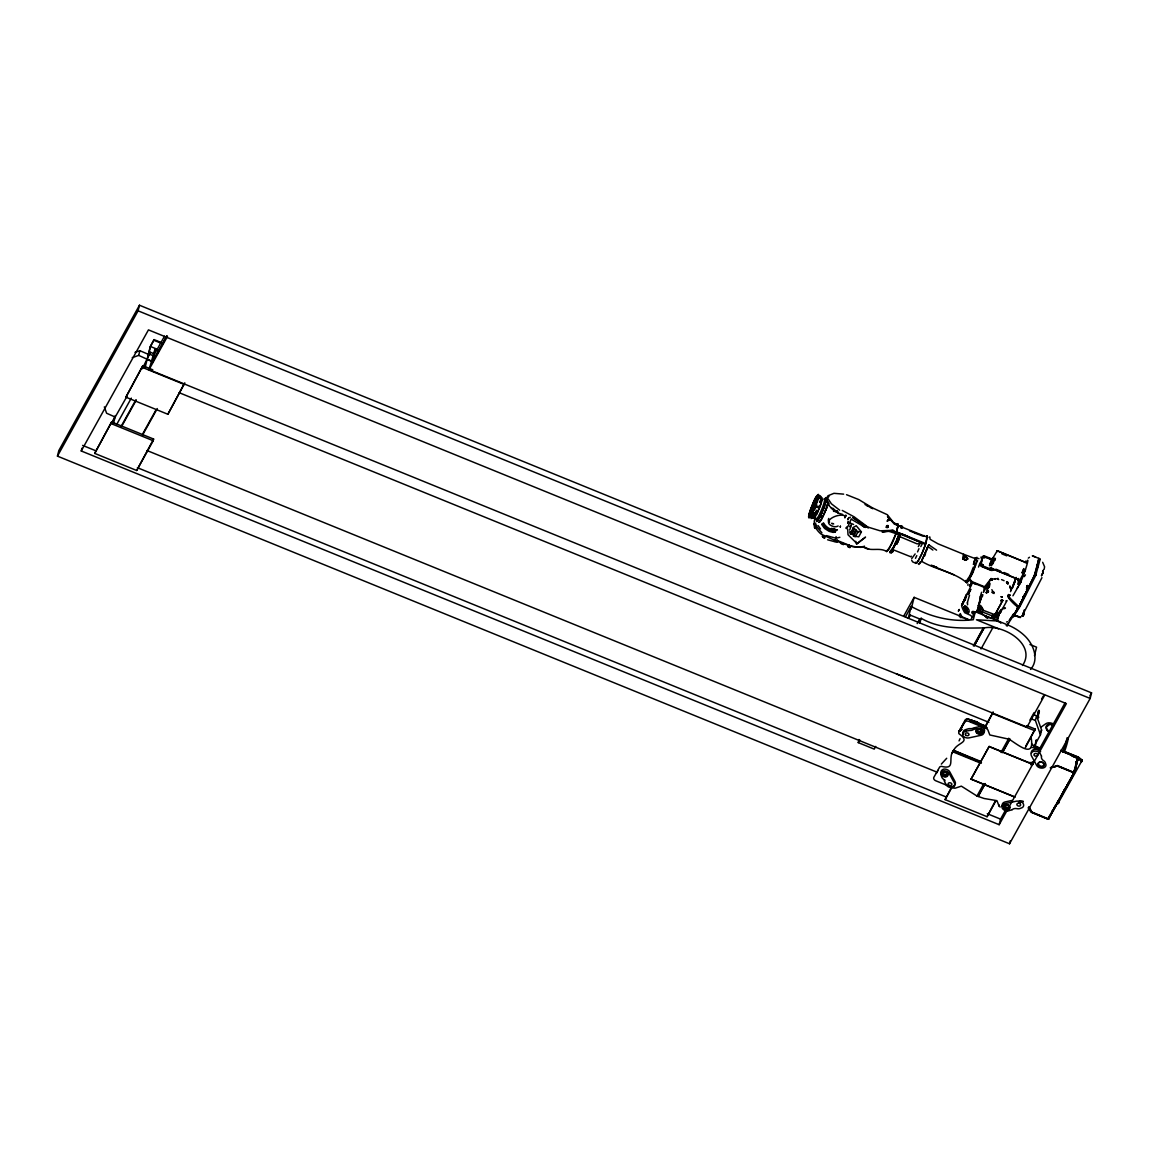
<?xml version="1.0" encoding="UTF-8"?>
<svg xmlns="http://www.w3.org/2000/svg" width="1149" height="1149" viewBox="0 0 1149 1149"><rect width="100%" height="100%" fill="white"/><g stroke="black" fill="none" stroke-linecap="round" stroke-linejoin="round"><path stroke-width="1.5" d="M812.214 512.325C812.659 513.862 810.591 513.172 811.697 508.806C819.151 489.101 815.876 508.619 810.749 512.109C809.758 519.032 807.718 512.54 811.984 512.009M809.557 515.729L809.887 515.011M810.763 511.822L810.031 513.775M967.946 585.416L967.961 583.965M991.242 565.825L993.253 563.154M994.747 615.16C992.161 617.386 994.33 614.385 993.77 616.281M965.864 610.047C965.634 609.573 967.544 609.128 966.754 609.889M1024.046 597.566C1024.764 597.265 1022.725 596.317 1022.969 597.265M1024.994 595.613L1024.649 596.36L1024.046 595.268M846.282 528.511L846.727 527.046L846.21 527.779M1072.836 774.627L1073.985 770.404M992.291 579.915C989.461 579.355 993.928 579.886 990.395 580.374M813.233 513.646C814.023 513.948 813.061 513.546 813.751 514.45M816.551 520.914L816.953 519.865M816.953 519.937L816.594 520.856M819.855 516.806L819.266 517.955L820.156 516.361M820.903 514.608L819.697 517.064M820.989 519.693L821.19 519.592A12.955 1.709 -67.8 0 1 818.749 522.35M821.075 519.549L821.621 518.759A12.955 1.709 -67.8 0 0 826.476 507.887L828.084 502.214M822.081 512.181L821.664 513.143L822.066 512.109M823.129 509.811L822.785 510.472L823.201 509.409M825.542 510.443L825.14 511.406M826.605 507.714L826.289 508.547M991.17 563.742C997.102 549.61 985.612 572.748 992.276 560.813M990.668 568.023L1018.574 579.34L1017.741 580.547L1018.488 578.478M1019.436 580.891L1025.483 569.732M1023.242 613.264L1023.716 612.589L1022.179 616.309L1023.587 612.474M1024.836 562.163L997.188 550.845L993.368 557.251M1024.721 562.234L1025.612 561.129L1025.411 562.263L997.691 550.845M1056.836 802.864L1058.918 802.648M1076.225 761.658L1076.283 762.534M1024.319 595.771L1035.22 573.854L1024.391 595.67M992.779 559.85C994.1 552.612 985.971 574.342 992.449 560.367M1016.822 607.893L1018.373 608.281L1029.705 585.114M991.156 568.051L991.802 568.956L992.492 568.353M1022.222 616.295L1023.687 612.92L1022.553 615.203M988.729 586.679L989.203 587.383L988.987 585.846M1009.784 587.929L1009.813 586.004M1068.34 737.945L1068.34 738.132A25.278 3.49 -68.1 0 1 1064.477 751.762L1064.304 752.207M846.54 494.702L858.734 499.556L872.364 507.829L887.358 514.723L894.209 523.398L897.929 525.481L897.125 529.603L896.177 532.289L892.759 530.996L882.087 531.958L893.032 530.321L896.177 532.289M1008.046 582.83L1007.113 582.342L1008.075 582.457M979.077 604.633L979.264 607.39A1.652 1.106 29 0 0 980.14 608.597L983.242 610.507M992.434 592.252C994.129 593.774 991.903 589.983 993.957 593.545M898.259 540.777L899.164 538.666L897.599 537.833L896.809 539.973L898.259 540.777L899.164 538.666M981.016 556.992L981.074 558.055M812.774 512.77L812.372 513.847L813.521 515.025C817.628 510.573 808.58 514.379 811.309 517.294M986.833 591.778C988.14 593.114 987.077 589.897 988.628 591.204M1002.488 601.157C1000.434 598.227 1004.341 601.932 1000.894 600.381C1002.1 602.722 1002.704 599.232 1002.445 600.798M989.39 586.679C991.501 576.367 985.425 594.076 988.815 586.909M115.144 417.03L106.598 413.238L104.344 406.861M820.429 497.416L820.688 499.111C821.923 494.544 817.011 495.664 820.803 498.609M810.174 515.872L810.576 514.508L810.203 515.887M967.487 602.722L967.587 604.776M1010.072 586.335L1010.129 587.254M993.052 558.242L992.248 561.186M1043.134 572.934L1043.191 570.378L1042.631 573.868M984.119 587.57L987.623 585.186L984.305 587.455L972.657 582.5L961.684 605.078L962.417 604.331M812.889 513.775C815.273 511.535 814.296 516.619 812.846 517.61M964.743 557.222L964.901 557.926L965.016 555.958L967.803 558.902L966.237 559.994L963.092 559.304L963.623 554.278L938.001 543.807L930.101 539.298L929.785 536.899L929.11 537.301M908.557 618.191L910.267 615.103L919.746 618.981L919.918 623.088L921.11 618.263C940.155 629.408 962.201 628.086 983.4 627.928L974.496 645.637M1054.409 807.905L1054.38 807.173M963.092 559.304L963.623 554.278L975.429 558.673L976.952 557.308C976.104 566.256 972.341 575.706 966.668 582.715L966.252 581.265L969.914 575.764L973.39 567.06M994.876 615.289L992.492 615.074L991.975 616.079L992.363 615.304M888.579 519.851L888.708 518.716L889.958 520.411L888.579 519.851L887.287 521.172L888.708 518.716L887.287 521.172M1061.173 750.139L1078.38 757.062L1082.114 760.336L1057.913 803.654L1058.674 802.921M1009.942 598.686L1008.951 596.647M849.642 530.106L851.323 525.61M826.662 497.847L824.379 507.025M987.221 589.351L989.461 582.486L987.221 589.236M1031.127 737.658C1034.847 758.613 1019.608 745.988 1009.727 739.583L1008.75 738.405L1000.966 752.437M818.619 497.072L820.63 497.732L818.663 496.655M984.104 725.45L970.575 721.27C971.451 718.915 968.995 722.778 973.045 721.945L974.998 721.644L984.837 725.78M1013.504 616.64L1019.307 607.606A23.54 3.117 -67.8 0 0 1021.202 604.072L1035.651 575.635L1039.802 560.554A6.348 0.833 -67.8 0 0 1039.615 558.945M979.81 606.816L978.402 605.408L981.835 596.546A1.896 1.264 29 0 0 980.154 597.236L981.591 592.252M1006.84 582.098L1007.587 583.333M1009.239 596.202C1006.854 594.607 1010.287 595.455 1008.994 594.809M819.237 497.201L819.941 497.488L818.749 498.221M810.189 512.296C808.781 514.867 811.926 509.538 810.26 512.411M816.594 518.386L816.494 521.229A12.955 1.709 -67.8 0 0 824.58 506.494M1038.897 558.586L1034.028 576.741M1064.419 789.751L1065.08 788.315M820.544 497.847L820.084 496.928M970.575 721.27L970.776 719.963L977.713 722.908L971.997 721.687M826.447 535.606L835.854 538.206L836.099 536.597M993.641 592.223L993.311 591.634M898.274 525.337L896.364 532.49L925.519 544.396L927.43 537.186L898.058 525.61M1038.222 714.017L1038.667 711.317L1038.107 713.4M983.903 783.561L976.98 796.027L961.34 786.146L955.293 788.142A3.174 2.327 13.9 0 1 953.167 787.855L935.832 780.803A3.476 2.542 13.9 0 1 933.893 777.241L939.667 767.044A3.174 2.327 13.9 0 1 941.462 766.34C956.499 770.247 947.264 757.794 953.555 750.354L981.461 762.462M990.539 580.188L991.013 579.283L995.364 578.751M1065.611 788.171L1065.281 789.004M1081.985 760.983L1082.071 759.862M813.966 513.373C816.135 515.7 810.146 514.637 813.363 512.899L814.124 513.072L813.205 514.12L813.722 513.603M1024.29 595.8L1024.491 594.665M1035.709 575.405L1036.369 574.471M962.761 604.144L964.456 599.333A6.75 1.422 -72 0 1 965.821 595.713L966.438 594.478M999.759 612.23L997.705 616.927A1.652 1.106 29 0 1 996.456 617.257L994.517 616.151M815.603 499.011L813.837 503.018L815.589 498.767L814.885 500.188L816.379 498.02L817.901 498.81C815.991 494.242 817.93 499.039 814.296 502.185M1035.12 746.864L1034.789 745.514M814.124 513.072L814.555 514.436L812.702 514.623L812.673 513.201L814.54 513.502L813.65 514.881L812.573 513.546L814.153 513.244L814.038 514.623L812.515 513.804L814.339 513.459L813.794 514.738L812.702 513.287L814.512 513.215M1009.684 595.8L1009.856 595.11L1009.023 596.202M820.688 499.111L820.889 498.063M1000.219 807A3.174 2.327 13.9 0 1 998.941 805.866L999.127 804.903M992.377 560.827L993.397 557.48M814.038 508.605L814.167 507.815L813.679 509.294L814.598 506.393L813.018 510.544M822.023 518.027L821.607 518.917M823.244 515.628L822.828 516.605M824.408 513.129L824.005 514.106M992.88 558.945C994.445 552.209 985.339 574.241 991.889 562.033M1037.346 565.782L1037.03 566.601L1038.753 558.658M1056.908 802.519L1057.023 803.481L1057.597 802.634M1076.053 762.448L1076.168 761.572M977.469 560.841L976.621 561.401M1038.911 710.326L1038.021 716.215M890.848 550.314L889.929 552.181L891.538 552.755L891.71 551.937M817.485 499.183L817.255 499.772M821.995 499.944C820.242 500.849 822.512 500.461 820.874 503.765A10.729 3.39 -63.8 0 1 819.524 507.284M992.377 579.843C991.3 579.268 991.458 579.197 992.104 580.245M1065.338 788.315L1064.261 790.598M1060.814 750.843L1077.863 757.751L1074.258 772.789L1078.179 758.024L1074.473 772.932L1048.549 818.907L1074.258 772.789L1077.547 757.952L1060.656 750.57M816.393 498.594C818.088 496.354 814.512 501.194 816.192 498.939M1036.183 740.057L1035.723 742.11L1036.312 740.243M845.678 516.246C838.899 511.851 819.309 522.005 833.643 526.615A7.784 5.199 29 0 0 838.152 525.969M976.98 796.027L984.133 798.498L996.973 800.666L998.941 805.866M962.661 603.096L961.584 605.537A29.558 19.734 29 0 0 964.7 612.676L970.69 615.39A25.163 16.804 29 0 0 972.585 617.43M1039.084 712.007L1039.4 710.987M989.519 583.836L987.393 589.006M992.449 591.965C995.034 592.467 990.883 590.73 992.492 592.87M983.285 610.421L981.217 606.385L978.991 604.905L981.749 596.604M997.763 579.182L998.696 579.57M1002.029 597.265L1001.095 596.891L1002.172 596.848M1002.503 600.108L1001.871 600.712L1001.799 599.821L1002.833 600.496L1001.641 599.577L1001.698 600.496M838.267 512.942L834.203 510.659L828.587 505.244L829.047 503.334L826.907 502.443L827.381 500.978M814.325 507.47L816.508 501.467L812.961 510.515M1039.242 711.906L1038.107 715.884M1034.574 745.385L1040.448 734.8L1041.597 730.089L1036.556 715.755L1033.698 714.606M1050.89 767.446L1057.324 766.053L1074.315 773.033L1077.906 757.909L1077.216 758.8M57.45 456.139L58.829 450.552L139.474 305.232L1091.55 692.861L1090.171 698.448L1009.526 843.768L57.45 456.139L138.081 310.819L139.474 305.232M81.249 450.983L148.451 329.878L1066.373 703.605L999.17 824.695L81.249 450.983L81.938 448.196M94.706 453.395L111.64 421.956L153.607 439.047L153.205 440.728L136.688 470.487L94.706 453.395L111.64 421.956M113.392 423.909L115.044 417.188M184.802 382.832L167.883 414.272L125.902 397.181L142.835 365.741L152.803 369.806M132.236 357.655L138.699 355.371L139.862 350.675L148.336 354.337M125.902 397.181L142.835 365.741M142.275 368.772L150.433 352.269L153.751 353.619M145.076 367.723L150.289 346.481L154.095 339.63L160.745 342.33M154.095 339.63L150.49 346.495L147.948 356.736L150.433 352.269M1044.656 695.231L1027.005 727.058L149.054 369.619L154.785 349.899L155.374 348.851L158.706 350.201M155.374 348.851L151.855 363.17L166.763 336.312M136.688 470.487L153.607 439.047M167.883 414.272L183.941 384.398M829.635 522.063L828.86 522.063A6.348 4.653 13.9 0 1 828.774 518.443M845.334 516.519L844.845 517.897L845.635 516.03M848.436 518.486L849.01 517.452M897.383 528.167L898.245 524.691L897.369 524.102M875.725 746.419L874.231 749.119L858.26 742.613L859.021 739.525M915.624 562.22L915.782 563.383L917.922 561.33L922.173 553.042L925.247 545.229L927.2 535.693M1030.581 669.436C1039.486 659.411 1033.497 644.345 1025.037 636.129A36.955 24.675 29 0 0 1007.86 624.984L975.3 611.728L973.318 619.713C951.315 622.399 930.503 616.855 911.2 606.471L908.256 618.334L910.267 615.103M911.214 609.085L914.13 597.336L968.722 619.57M977.067 561.574L977.497 560.712M991.142 563.297L992.722 563.441L991.343 562.766L989.864 564.863M987.408 591.218L988.284 591.175L987.652 590.6M988.183 592.223L986.488 591.333L987.867 590.342M995.781 801.054L987.092 816.709L945.11 799.618L951.616 786.979M992.722 614.801L994.862 615.605L992.492 615.074M997.117 620.733L999.4 611.483M999.903 611.067L998.352 617.329L997.174 617.932L978.417 610.334L977.67 608.769L980.844 596.116A1.896 1.264 29 0 1 982.797 595.814M994.172 614.758C995.881 611.742 1001.784 616.051 1000.707 610.076M978.977 605.049C978.187 608.166 978.575 602.765 981.26 606.6A11.433 7.626 29 0 0 982.381 608.123L983.214 610.291L997.361 615.605A1.652 1.106 29 0 0 998.625 615.275L1000.822 610.09M1008.721 594.694L1009.167 595.455M1010.962 590.198L1010.876 589.207M1018.459 580.446L1018.215 584.338C1019.967 589.035 1032.477 549.495 1026.014 563.082M1018.215 584.338L1019.048 580.963M1014.854 797.119L971.034 779.108L989.16 746.448L1033.008 764.3M984.995 727.748L993.239 711.978L985.411 726.067M970.991 779.266L989.16 746.448M1023.888 614.026C1022.308 616.467 1024.98 614.011 1023.012 613.681M1034.387 575.951L1038.883 560.166A6.334 0.833 -67.8 0 0 1038.682 558.558M1044.139 569.373L1044.585 566.802L1042.674 562.292M987.092 816.709L995.321 800.939M1034.473 655.576L1036.556 647.174L1029.935 644.488M999.17 824.695L1000.549 819.122L1005.72 809.801M1027.005 727.058L1027.378 725.55M1040.448 734.8L1035.393 720.452L1036.556 715.755M1038.437 710.599L1038.797 711.504L1038.739 710.7M1025.238 747.97L1035.206 729.069L1026.962 725.708M1009.526 843.768L1010.215 840.967M1029.016 806.857L1031.788 812.171L1028.987 807.029M1057.324 766.053L1050.315 767.747M1028.111 807.804L1031.342 812.357L1047.773 819.065L1048.965 818.892L1049.813 815.517M1050.488 768.006L1057.252 765.78L1074.301 772.659M1076.469 761.873L1073.741 772.932M1081.597 761.773C1081.712 759.087 1074.933 760.351 1078.179 758.024M965.921 582.328L967.731 581.825L975.63 564.92L973.49 564.317L975.286 558.17L976.478 558.443M1027.508 585.444L1026.545 587.541L1028.585 588.518M999.917 622.241A1.853 1.235 29 0 0 999.472 622.026L998.266 621.623A1.566 1.048 29 0 1 997.375 620.216L997.921 618.449M973.648 614.184L973.189 614.026A1.853 1.235 29 0 1 971.882 612.087A1.853 1.235 29 0 1 973.95 611.627L976.219 612.044L977.196 609.746M1008.032 595.742L1009.756 595.211M886.281 527.262L887.875 525.567L887.272 527.736L886.281 527.262L886.669 525.696L887.875 525.567L888.292 527.319L886.669 525.696M1081.582 761.715L1081.065 760.48M962.862 603.957L963.077 603.139M1008.75 738.405L1008.563 739.109L989.82 734.972L988.025 730.276A3.174 2.327 13.9 0 0 986.833 728.811L968.794 721.385A3.476 2.542 13.9 0 0 964.356 722.348L958.955 732.071A3.174 2.327 13.9 0 0 958.912 733.68C972.04 743.044 956.27 742.082 953.44 751.044M1037.734 567.118L1037.92 566.687M1064.491 790.354L1064.836 789.607M816.566 506.91C818.361 505.89 815.962 508.361 817.413 506.35M992.851 559.276L993.167 558.515M994.646 560.482L995.436 558.558M967.257 603.01L969.512 595.125M1018.904 605.983L1014.208 614.456M1038.265 562.665L1037.518 565.236M1038.696 717.22L1038.323 717.881L1038.394 715.396M810.045 514.436C811.05 512.181 811.51 507.628 810.921 509.941M898.762 534.615L897.814 537L899.538 537.517L900.356 535.693L898.762 534.615L899.911 535.965L899.538 537.517L898.36 536.138L899.911 535.965M1016.147 577.43L1010.56 591.634M821.607 516.72L821.262 517.452M849.973 517.61L850.332 517.136M1013.662 584.913L1014.854 581.767L1012.226 588.317L1015.515 578.967M1025.138 595.857L1025.454 595.225M1035.378 573.653L1035.795 572.188M1073.827 772.013L1073.065 774.44L1073.525 773.851M973.878 567.951L972.313 573.394L966.812 581.839M994.014 614.787L995.005 614.758L1002.675 600.611M973.49 564.317L975.286 557.883M982.093 612.058L979.221 610.248A1.652 1.106 29 0 1 978.345 609.042L978.79 606.442M819.969 502.142L820.271 501.136M997.002 550.931L996.772 551.893L997.49 550.96M962.661 603.843L964.054 600.367M990.065 564.317L993.124 558.199M813.334 514.321L813.363 513.402L814.44 513.905C811.496 516.648 814.54 511.865 813.047 513.359L810.605 516.748M819.596 502.4L819.984 501.108M993.813 592.18L993.727 592.985M976.463 611.699C986.244 613.092 977.914 614.758 991.946 618.248C992.549 615.146 993.167 621.236 997.375 620.216M997.964 578.32L996.815 578.909M991.975 616.079L992.205 615.333M1023.012 615.232C1022.653 618.521 1025.454 609.803 1023.17 614.787M963.494 602.004L966.611 594.507M1056.534 804.803L1056.807 804.099M964.413 600.18L964.973 598.414M811.18 508.763L811.524 507.757L810.935 509.05M848.594 546.651L849.168 544.856L847.761 546.694L849.858 547.656L850.605 546.665L848.292 545.904M853.937 529.043L855.703 529.517L853.075 534.328L853.535 536.166L858.748 536.798L861.391 531.872L856.206 525.711L853.305 527.506L853.937 529.043L851.337 534.084L850.576 532.49L853.089 528.899M973.045 721.945L974.998 721.644L987.149 727.777C983.544 728.437 974.855 717.565 972.7 722.29M1019.953 605.954L1020.168 605.451M980.025 562.823L978.517 567.06M812.228 516.375L811.409 516.231L812.429 516.188M1041.425 575.649L1042.502 573.294M1041.597 575.721L1042.674 573.365M988.341 585.128L987.795 588.259M918.295 546.608L921.067 541.883L922.173 544.023L920.809 546.579M851.294 518.817L848.967 524.159A30.65 22.449 13.9 0 1 846.468 528.54L846.44 528.554M815.661 503.219C817.183 499.485 815.445 505.057 815.862 502.745M819.898 521L819.826 521.33M820.932 519.894L820.142 521.229M1035.249 573.911L1035.565 572.978M1035.551 572.963L1034.919 574.687M892.529 551.937L893.118 550.314L891.466 549.969L890.777 551.635L892.529 551.937L890.777 551.635M899.854 533.237L893.807 547.714L890.992 552.066L890.159 552.884L889.628 552.109M809.873 514.695L809.356 515.887M820.027 506.379L820.472 505.158M892.155 552.195L893.118 550.314M990.955 579.627L991.415 579.541M814.698 513.948L816.522 510.257M925.261 545.172L922.001 553.43A14.822 1.953 -67.8 0 1 915.652 562.751M980.557 609.573L979.623 609.832L979.436 608.798M891.538 552.755L892.313 550.673M810.734 510.3L810.533 511.42M814.584 507.413L815.259 505.804M818.505 519.204L818.289 519.664M993.267 560.367L992.822 561.444M1063.012 751.934L1063.155 751.575A24.89 3.433 -68.1 0 0 1067.033 737.83M994.56 560.382L995.005 559.247M1024.879 562.479L1025.31 561.66L1025.052 562.479M1041.942 577.674L1024.391 611.541M991.846 578.967L990.898 579.584L991.501 580.317M825.758 510.156L825.944 509.696A13.127 1.738 -67.8 0 0 826.82 507.327A12.826 1.695 -67.8 0 1 818.82 522.177M952.104 753.414L952.938 751.302M895.301 542.931L896.924 543.937L897.771 541.624L896.234 541.323L892.385 549.078L896.119 543.549L894.367 545.732M1063.112 751.805L1064.649 747.31A25.278 3.49 -68.1 0 0 1066.617 740.387M817.772 507.513L818.303 506.178M936.564 550.141L928.78 544.741L922.029 559.606M924.528 556.159L925.591 553.516M1060.642 797.248L1057.324 802.706M815.158 500.059L814.138 502.501M993.583 562.321L994.804 558.127L994.086 559.075M815.316 517.883C812.142 523.829 816.508 530.45 821.162 534.156C833.643 539.815 847.115 546.694 860.974 547.355M834.863 541.438L835.266 540.461L837.621 541.466L836.802 542.271L827.61 539.8M901.261 528.138L902.037 526.285L900.399 525.825L902.051 526.931L901.419 528.368M1037.978 712.05L1039.256 711.274M817.542 520.253L817.7 520.253M1055.73 804.846L1055.371 805.636M1064.276 789.894L1061.188 795.726M1072.548 775.776L1073.324 774.11M853.305 527.506L852.486 530.019M963.149 602.909L963.781 601.473M988.37 584.712L989.303 582.83M1019.694 604.862L1022.696 598.945M1022.84 615.175L1023.228 613.58M819.51 507.657L816.508 514.149M928.78 544.741L921.771 560.899L918.956 564.446L918.238 563.771M971.609 582.988C967.041 577.373 974.424 584.496 975.659 584.31M917.548 551.893L918.97 548.676M1052.412 810.591L1051.924 811.596M848.278 518.817L847.861 519.808L848.68 517.668M987.278 590.945L986.862 591.634L988.197 592.094M959.042 740.904L960.076 738.649M855.703 529.517L856.579 531.039L853.535 536.166M987.063 585.789L983.501 592.367L984.305 587.455M961.799 605.15L962.833 603.254M980.987 596.92L981.447 596.647A1.652 1.106 29 0 1 981.921 596.317M994.258 614.859L995.81 613.58A11.433 7.626 29 0 0 997.389 613.164L999.96 613.437M995.336 613.839L1000.061 613.178M999.989 613.336L1007.027 600.568L1005.906 600.956M995.048 614.658L1001.641 602.291M817.585 512.138L816.522 514.292M915.15 553.933L911.731 558.601M816.221 511.578L815.704 512.669L816.365 511.592M976.334 563.283L976.751 562.421M915.466 558.342L916.773 555.642M819.266 497C818.562 499.197 818.174 494.874 819.208 498.063M819.079 498.465L819.639 497.043M819.452 498.508L820.601 496.224M964.241 600.195L963.279 602.019M1022.524 665.486C1036.858 644.517 1003.364 623.878 984.119 627.943L974.065 645.465M1046.466 726.843L1049.209 724.832M1020.355 603.598L1022.782 598.83M1012.93 595.8L1021.274 581.451L1019.594 584.008M959.099 615.95L960.334 613.58A27.921 18.614 29.2 0 0 962.273 617.214L962.776 617.688M1017.238 588.159L1017.957 586.794M814.268 515.025L814.756 514.12M959.932 731.023L959.085 731.353L965.304 719.748A3.476 2.542 13.9 0 1 968.435 719.073L977.713 722.908L970.661 719.877M991.889 561.157L992.305 560.396M815.259 513.646L813.88 516.073M978.876 604.647L978.531 605.695M1023.658 611.268L1024.233 609.961M936.378 773.406L938.072 770.318M1040.075 732.861L1041.597 730.089M917.175 623.605L919.746 618.981M991.759 561.215L992.205 560.41M1001.425 600.151L1002.187 599.821M1008.923 595.441L1008.219 595.527M115.288 415.593L112.3 422.157L126.993 396.319M153.736 355.587L164.508 336.183M116.552 424.713L131.302 398.128M151.941 362.739L166.907 335.767M149.054 369.619L167.495 336.398M121.205 426.265L135.769 400.039M121.55 426.581L136.286 400.024M143.05 433.259L155.891 410.121M142.533 435.112L157.269 408.57M903.803 615.936L914.13 597.336M905.398 616.927L911.2 606.471M919.459 621.25L921.11 618.263M858.26 742.613L859.754 739.913M963.752 607.218L966.05 611.871L968.277 613.422L965.964 612.044L963.752 607.218L964.83 605.552C967.53 606.744 970.848 611.038 968.277 613.422M965.304 606.959L966.165 608.453L965.634 606.945M966.726 611.771L967.386 610.751M967.056 610.765L967.903 612.259L967.286 610.909M984.478 587.627L984.219 586.794M990.424 579.757L987.522 584.956L984.664 586.794L972.14 581.696L969.943 579.527L972.097 581.868M971.164 619.196L975.3 611.728M978.891 607.16L979.623 606.744M986.402 617.774L987.278 617.631M1007.228 582.342C1005.835 581.466 1006.869 583.807 1007.673 582.299M1007.975 584.08L1007.17 582.557M974.18 645.853L984.119 627.943M981.016 648.97L992.607 628.072M1042.56 571.498L1043.191 570.378M1042.732 571.57L1043.364 570.45M945.11 799.618L952.076 787.094M978.287 795.869L985.124 783.546M1002.23 752.739L1009.914 738.879M978.144 796.501L984.98 784.192M1002.905 751.891L1009.727 739.583M1029.877 720.179L1034.057 712.667M1041.569 699.123L1043.235 696.122M1025.655 746.29L1035.206 729.069M1030.71 764.774L1032.434 761.672M1039.314 749.249L1065.166 702.671M1089.812 695.992L1091.55 692.861M1077.159 759.46L1077.863 758.196M1047.945 818.648L1074.2 773.047M1047.773 819.065L1031.658 812.199L1029.705 810.059M1073.654 772.43L1057.353 765.507L1053.231 767.115M1049.08 817.399L1048.491 818.792L1074.171 772.846M1066.904 785.442L1072.362 775.518M901.836 527.822L902.496 526.644L900.73 526.242L902.209 527.793L902.496 526.644L900.744 526.86M973.318 645.839L983.4 627.928M815.56 515.858L813.693 517.739M1007.888 582.5L1006.538 582.026M1008.291 597.408C1009.928 600.338 1017.353 607.462 1017.037 605.868M1024.176 597.035L1023.199 596.59M1006.84 625.702L1017.928 608.769L1012.585 616.912L1013.361 615.921M1017.942 579.383L990.079 567.893M1066.401 786.763L1065.87 787.295M969.512 586.062L971.867 582.399L972.485 582.845M1007.817 595.843L1008.678 594.464M965.39 721.141L959.085 731.353L961.541 729.514L959.085 731.353L963.393 724.301M911.301 556.173L910.913 556.82L891.681 549.15M1012.599 616.625L1018.373 607.247A23.554 3.117 -67.8 0 0 1020.269 603.713M991.142 578.45L984.664 586.794M812.587 517.481L813.478 516.619M1017.468 606.054L1016.664 605.164M1012.915 614.729L1009.167 620.618L1011.436 617.415M995.192 579.326L995.666 578.593M855 536.827L858.389 531.614L861.391 531.872M1024.305 576.597L1025.454 574.859M813.779 515.858L812.329 518.027M965.361 599.634L964.844 600.396L965.361 599.634A26.427 17.652 29 0 1 966.481 596.503L966.582 596.317M816.81 500.95L815.359 500.361L816.91 500.792M1007.989 583.103C1006.955 582.572 1007.73 583.591 1007.429 582.457M1012.872 614.873L1013.533 613.925M993.612 592.482L992.506 592.18L993.454 592.238M980.068 598.485L982.323 594.981A1.652 1.106 29 0 1 982.84 594.665M966.611 609.588L965.964 609.042M843.955 543.922L843.395 544.626L840.508 543.319M970.115 586.22L971.322 584.827M849.556 526.702L851.395 524.576M967.243 558.859L964.758 560.367L967.803 558.902L965.016 555.958M941.333 764.114L946.704 758.268M828.587 505.244L826.404 498.005L829.018 496.526M961.77 729.112L959.085 731.353L961.454 729.242M816.637 506.637L817.557 506.623L817.126 507.556M1028.298 558.127L1029.49 557.265M811.453 516.964L812.86 516.533L811.955 516.432M1007.458 583.161L1007.3 582.5M1038.222 716.89L1037.992 715.367M959.085 731.353L961.555 729.198M1046.954 725.751L1048.19 725.005M1020.168 617.559L1014.768 615.562L1013.892 616.496M1058.947 802.49L1057.568 802.806M1041.382 726.872L1045.849 723.712A7.626 5.084 29 0 1 1054.107 724.258M989.088 583.175L988.786 584.022M823.259 537.344L824.221 538.292L825.083 537.631L822.21 536.238L823.259 537.344L824.68 536.439M824.68 499.226L824.709 499.212A12.955 1.709 -67.8 0 1 826.691 497.934M864.508 546.148L861.664 547.355L862.612 546.637M888.163 520.526L889.8 519.607M900.385 525.682L901.462 525.854M850.576 532.49L853.29 530.996M996.959 616.525L995.953 616.438M992.262 579.671L991.932 579.541M811.438 516.547L812.214 516.504M1038.222 716.186L1038.121 714.98M992.018 569.574L991.099 569.444M135.022 352.384L139.862 350.675M924.284 535.535L922.676 536.066L915.078 533.122M1009.928 594.995L1008.477 595.843L1008.793 594.694M1006.524 622.011L1007.616 621.695M1027.062 585.617L1029.231 586.306M835.854 538.206L839.847 537.301M1012.039 800.436L1005.188 801.916A5.084 3.72 13.9 0 0 1002.474 806.354M813.88 514.178L813.018 513.818M814.296 514.68L813.535 514.795M978.689 605.954L978.618 607.275M979.12 605.178L978.503 605.853L979.523 606.686M861.463 547.226L852.601 546.68L835.165 539.599M820.127 497.187L820.961 497.1M919.272 543.635L917.06 543.85L898.662 536.166M822.986 523.585L827.266 528.54L831.689 530.651L837.406 529.818C831.79 530.867 826.102 527.693 823.402 522.781M893.032 530.321L880.105 530.809L867.797 527.032L854.152 516.835L842.26 510.429M842.82 544.109L840.939 542.845M931.236 565.107L937.34 567.721L932.773 565.753M812.889 517.409L810.663 516.533M960.162 617.516L962.862 617.473M986.115 617.157L987.12 617.487M927.473 547.427L929.182 547.427L932.887 550.084M926.582 535.965L927.372 536.655M1026.56 589.897L1026.617 588.992M976.162 584.324L976.966 584.468M889.067 531.355L899.294 534.73M832.795 529.948L836.142 530.378L835.237 531.93L833.169 532.404L829.147 531.341L824.58 528.439L821.65 524.375M1008.334 595.053L1009.325 595.441M851.337 534.084L853.075 534.328M819.654 498.178L820.501 497.977L819.883 497.187M138.699 355.371L151.941 361.475M998.136 621.034L976.449 619.771L998.538 628.762M896.033 541.222L897.771 541.624L896.924 543.937L895.631 542.859L897.642 542.486L896.234 541.323M843.653 494.142L833.959 493.323L827.926 495.779L827.28 497.646L831.431 503.822L839.689 510.199M897.168 538.45L898.848 538.867M832.465 523.786L831.574 523.283M149.097 359.809L147.158 359.321L152.142 361.361M896.766 524.777L894.468 524.203L887.473 516.375L890.461 519.836M819.424 497.732L820.199 497.934M862.77 546.551C870.037 552.367 879.215 546.78 886.698 551.534L891.552 544.382A14.865 1.968 -67.8 0 0 896.105 533.366L888.881 549.351L886.726 551.577L886.468 550.515M814.11 513.488L812.429 514.134L813.837 514.982L814.368 513.747M1061.173 750.383L1078.423 757.335L1082.028 760.15L1072.146 756.013L1082.028 760.15M1003.537 608.051C1007.271 607.146 1004.901 609.229 1002.359 608.625M896.665 539.728L898.288 540.217M1031.644 743.417L1031.859 744.925L1034.014 745.672M1048.577 819.007L1031.816 812.013M842.634 514.436L838.239 513.072L832.795 508.188M973.146 720.983L970.919 720.093M856.579 531.039L858.389 531.614M852.027 519.664L865.369 527.477M814.698 501.467L816.149 502.07A6.348 0.833 -67.8 0 0 812.487 511.966M978.244 558.414L978.991 558.658M1001.813 601.372L1000.937 600.913M1037.13 566.098L1038.035 566.414M831.689 530.651L835.237 531.93C829.937 531.082 824.623 528.583 822.21 523.527M897.929 525.481L894.209 523.398M991.127 563.168L992.549 563.685M1016.334 615.864L1020.642 617.401L1015.012 615.39M964.068 618.176L968.291 619.842M1032.319 555.915L1038.969 558.414M976.621 611.469L981.763 613.523M1051.68 725.191L1052.599 725.536M1024.42 595.484L1025.296 595.828M1030.868 718.699L1035.393 720.452M991.228 562.909L992.65 563.47M921.742 561.387C935.774 569.818 954.647 572.116 966.668 582.715M909.577 530.881L916.126 533.481M1016.276 604.834L1009.569 597.968M815.33 504.239L816.781 504.828M907.667 536.368L901.419 533.868L920.737 542.457M813.779 508.102L815.244 508.691M896.637 531.886L925.85 543.649M811.007 510.687L812.472 511.276M1039.946 748.214L1031.859 744.925M1032.879 555.886L1035.608 556.992M850.332 523.154L853.592 524.475M1007.888 596.432L1017.669 605.738M1001.885 553.861L1006.768 555.843M992.42 559.175L984.65 556.015A1.594 1.063 29 0 0 982.926 556.475L981.059 564.03A1.594 1.063 29 0 0 982.251 565.667L991.587 569.459A1.594 1.063 29 0 0 993.296 569.014M990.28 558.974L984.348 556.604A2.542 1.695 29 0 0 982.108 557.48L980.47 565.006A2.542 1.695 29 0 0 982.338 566.859L991.056 570.378A2.542 1.695 29 0 0 993.311 569.487M985.828 557.308L990.495 559.204M995.838 569.172L1000.722 571.154M1003.967 572.489L1008.851 574.471M1026.947 585.76L1029.059 586.622M810.749 511.98L812.199 512.583M1001.152 596.633L1002.115 597.107M890.303 551.664L891.883 552.31M1022.84 613.839L1023.716 614.198M1022.883 614.155L1023.759 614.514M992.377 617.846L997.49 619.957M138.081 310.819L1090.171 698.448M153.923 340.291L162.239 343.68M150.49 346.495L158.792 349.885M149.916 354.366L153.234 355.716M896.421 673.831L912.407 680.337M142.419 367.421L184.386 384.513M992.822 713.658L1034.789 730.735M179.201 392.699L988.844 722.333M1040.52 748.329L1033.899 745.773L1034.416 746.319M1039.845 750.311L1033.554 747.755A3.174 2.327 13.9 0 0 1031.041 747.539M1029.82 762.361L1033.023 763.668M989.117 746.62L1032.965 764.473M955.207 751.029L979.968 761.112M953.096 751.187L981.16 762.606M952.981 751.877L981.002 763.281M111.223 423.636L153.205 440.728M971.034 779.108L1014.897 796.961M147.101 450.566L936.794 772.071M82.627 445.395L95.913 450.81M137.406 467.7L945.771 796.817M987.278 813.707L1000.549 819.122M893.75 522.838L898.245 524.691A14.865 1.968 -67.8 0 0 897.039 524.475M815.891 498.91L817.341 499.499M810.734 512.641L812.199 513.244M932.212 565.796L953.699 574.715M863.258 546.752L868.802 549.05M1007.041 583.376L1007.845 583.706M970.79 720.021L977.713 722.908L968.478 719.202A2.427 1.781 13.9 0 0 966.28 719.691M1001.555 579.613L1004.082 580.676M1051.234 724.99L1053.188 725.809M915.968 563.326L912.593 561.847L911.66 560.209M871.014 507.786L872.852 508.619L866.82 505.531M1023.07 596.877L1024.046 597.336M986.517 616.855L987.508 617.473M1050.042 732.157C1042.531 729.845 1047.888 720.437 1053.762 725.579M986.46 617.027L987.508 617.688M986.689 616.51L987.996 617.516M864.996 504.497L868.012 506.135M899.983 526.271L901.362 526.802M836.084 511.09L838.353 512.368M1011.134 588.259L1010.23 587.441L1011.149 588.216M833.413 511.003L834.289 511.549M897.326 538.838L898.777 539.786M987.02 616.654L988.083 617.731M861.592 525.122L864.105 527.075M831.187 508.002L836.716 512.382M973.935 563.57L975.63 564.92M1006.596 581.782L1007.07 582.859M1035.148 745.586L1036.082 747.31M1007.96 623.964L1008.133 624.108A25.407 16.962 29 0 1 1006.179 625.487M1016.851 606.198L1010.703 599.548M982.998 610.406L979.178 604.762M1040.621 751.69L1039.73 750.757A5.084 3.72 13.9 0 0 1033.971 749.536A5.084 3.72 13.9 0 0 1031.342 753.141M812.961 514.637L812.558 513.761L813.693 513.416M986.215 592.683L986.804 593.171L986.072 592.496M821.937 532.834L816.996 527.118L815.417 523.111M967.372 609.128L966.726 609.559M991.817 589.724L992.549 590.615M836.458 510.745L837.851 512.468L836.458 510.745A7.44 4.969 29 0 0 837.248 511.291M1047.069 729.457L1047.874 730.534M818.031 525.51L820.544 528.942M814.282 527.104L815.187 528.468L813.65 523.757M1053.705 725.493A5.716 3.82 29 0 0 1047.687 724.674A5.716 3.82 29 0 0 1046.61 728.997L1048.778 731.482A5.702 4.122 30.2 0 0 1049.769 732.114M1046.61 729.069L1047.012 729.83M994.158 615.634L993.583 616.611L992.434 615.649M855.775 541.294L856.608 544.224L865.556 537.1L856.924 543.549L848.019 534.773L847.703 529.215M965.548 607.103L966.165 608.453M941.677 774.512L941.203 773.263A5.084 3.72 13.9 0 1 944.047 769.069A5.084 3.72 13.9 0 1 949.778 771.869L955.006 781.478A5.084 3.72 13.9 0 1 953.21 785.916M984.722 557.868L983.357 557.725M994.402 616.798L994.373 615.85M849.815 531.685L850.317 534.184M837.334 540.016L837.621 541.466M811.151 518.63L811.05 517.811M965.72 580.504L965.821 581.236M1038.782 710.513L1038.84 711.332M980.858 729.041A1.91 1.393 13.9 0 1 979.896 729.041M980.126 729.112A1.91 1.393 13.9 0 1 980.944 731.353A1.91 1.393 13.9 0 1 977.971 731.066A1.91 1.393 13.9 0 1 978.689 728.969M982.223 730.347A2.858 2.097 13.9 0 1 978.761 732.33A2.858 2.097 13.9 0 1 977.167 728.839M981.117 728.825A2.858 2.097 13.9 0 1 981.648 729.27M963.365 734.254A5.084 3.72 13.9 0 1 965.361 729.716L968.147 728.854A5.07 3.72 13.9 0 1 970.244 728.653A5.084 3.72 13.9 0 0 973.533 727.949L978.417 726.886A5.084 3.72 13.9 0 1 984.406 729.701A5.084 3.72 13.9 0 1 982.711 733.277M944.952 780.731A5.07 3.72 13.9 0 1 944.751 779.798M1038.179 748.258A3.361 2.47 13.9 0 1 1038.94 748.66M1039.572 749.177A3.361 2.47 13.9 0 1 1040.017 749.78M1039.486 749.507A3.361 2.47 13.9 0 1 1039.931 750.125M1009.368 807.445A2.858 2.097 13.9 0 1 1005.748 807.632A2.858 2.097 13.9 0 1 1004.485 804.86M947.695 772.645A2.858 2.097 13.9 0 1 944.78 775.273A2.858 2.097 13.9 0 1 942.841 771.697M946.776 771.683A2.858 2.097 13.9 0 1 947.307 772.128M1008.219 804.918A1.91 1.393 13.9 0 1 1008.621 806.943A1.91 1.393 13.9 0 1 1005.993 806.943A1.91 1.393 13.9 0 1 1005.59 804.918M947.279 771.525A1.91 1.393 13.9 0 1 944.65 771.539M1035.608 742.355A35.82 26.24 13.9 0 1 1035.508 745.888M1008.578 623.131A24.818 16.574 29 0 1 1007.228 625.975M1000.319 622.528A1.853 1.235 29 0 1 1000.851 623.246M985.239 616.467A2.169 1.451 29 0 1 988.068 617.616M992.937 569.674A1.594 1.063 29 0 1 991.214 570.119L981.892 566.328A1.594 1.063 29 0 1 980.686 564.69L982.567 557.136A1.594 1.063 29 0 1 984.276 556.676M833.686 523.987A6.348 4.653 13.9 0 1 832.695 523.398M834.806 528.626A7.354 4.912 29 0 1 831.373 528.396M827.984 502.3A10.987 1.451 -67.8 0 1 827.093 505.603M814.943 516.389A9.709 1.278 -67.8 0 1 814.612 516.748M814.009 516.849A9.709 1.278 -67.8 0 1 813.952 516.547M821.291 498.12A11.03 1.465 -67.8 0 1 819.208 508.375A11.03 1.465 -67.8 0 1 813.42 517.581M825.513 499.226A11.045 1.465 -67.8 0 1 822.081 511.779A11.045 1.465 -67.8 0 1 817.111 518.572M823.804 499.14A11.03 1.465 -67.8 0 1 821.707 509.395A11.03 1.465 -67.8 0 1 815.919 518.601M817.499 501.05A6.348 0.833 -67.8 0 1 817.499 501.424M815.373 507.944A6.348 0.833 -67.8 0 1 814.957 508.878M812.86 512.052A6.291 0.833 -67.8 0 1 812.932 511.549M813.061 510.917A6.291 0.833 -67.8 0 1 816.551 502.357M840.407 526.228L840.192 527.219L840.465 526.228M1041.468 756.042L1041.454 756.818A5.214 3.82 13.9 0 0 1043.551 760.681A4.941 3.619 13.9 0 1 1045.346 762.749L1045.992 764.861A4.941 3.619 13.9 0 1 1042.172 768.121A4.941 3.619 13.9 0 1 1036.642 765.392L1031.414 755.783A4.941 3.619 13.9 0 1 1033.655 751.302A4.941 3.619 13.9 0 1 1040.075 753.385L1041.468 756.042M817.456 497.56L817.916 496.339L817.456 497.56M816.307 503.205L815.819 504.397L816.307 503.205M927.688 546.953L927.229 548.418L927.688 546.953M974.165 612.891L972.988 612.589L974.165 612.891M816.824 521.115L817.255 520.124L816.824 521.115M823.819 507.686L824.264 506.695L823.819 507.686M825.083 499.154L825.513 498.163L825.097 499.068M825.657 498.738L826.088 497.761L825.671 498.652M825.973 498.996L826.418 498.034L825.987 498.91M1022.682 571.326L1022.064 573.049L1023.845 568.568L1022.682 571.326M981.835 564.26L983.199 564.963L981.835 564.26M983.702 556.719L985.066 557.409L983.702 556.719M1028.369 587.182L1027.192 586.837L1028.369 587.182M996.556 614.141L997.95 614.701L996.556 614.141M813.564 503.061L812.975 504.267L813.564 503.061M981.476 607.792L980.083 607.361L981.476 607.792M816.738 497.517L817.198 496.44L816.738 497.517M982.855 565.423L981.433 565.064L982.855 565.423M926.539 550.069L925.993 551.621L926.539 550.069M920.019 562.637L920.564 561.689L920.019 562.637M1030.294 585.918L1030.294 585.918M816.25 502.989L815.675 504.468L816.25 502.989M1023.012 615.72L1024.089 613.264L1023.012 615.72M959.171 609.53L958.438 611.009L959.171 609.53M814.785 505.675L815.488 504.095L814.785 505.675M1018.014 579.699L1018.474 578.737L1018.014 579.699M1039.414 559.865L1039.716 559.204L1039.414 559.865M970.431 584.539L970.244 585.401L971.379 583.563L970.431 584.539M847.66 522.809C847.416 524.418 849.097 519.176 847.66 522.809M989.088 584.654L989.131 584.784M845.391 516.131L845.836 515.312L845.391 516.131M924.816 553.976L924.572 554.881L925.275 553.186L924.816 553.976M810.706 508.978L810.031 510.96A12.567 1.666 -67.8 0 0 808.623 516.648C811.955 517.955 815.33 505.172 817.154 501.266A12.567 1.666 -67.8 0 0 818.562 495.592C815.661 493.754 812.386 505.775 810.706 508.978M969.196 592.439L968.205 594.564L970.819 589.293L969.196 592.439M1057.87 803.524L1057.051 803.998L1057.87 803.524M1012.111 809.7L1008.118 810.95A4.941 3.619 13.9 0 1 1002.187 808.006A4.941 3.619 13.9 0 1 1004.829 803.697L1016.822 801.097L1023.328 801.485L1018.488 803.252A1.91 1.393 13.9 0 1 1020.614 805.162A1.91 1.393 13.9 0 1 1017.784 805.779A1.91 1.393 13.9 0 1 1017.597 803.438L1023.328 801.485L1019.321 801.083A4.941 3.619 13.9 0 1 1023.357 803.912A4.941 3.619 13.9 0 1 1022.337 807.575L1019.924 808.551A4.941 3.619 13.9 0 1 1016.922 808.652A5.214 3.82 13.9 0 0 1012.111 809.7M964.844 559.405L963.997 559.103L964.844 559.405M966.381 731.037L965.016 731.496A4.941 3.619 13.9 0 0 963.063 735.891A4.941 3.619 13.9 0 0 969.052 737.873L981.059 735.274A4.941 3.619 13.9 0 0 983.86 731.396A4.941 3.619 13.9 0 0 978.043 728.667L975.027 729.055A5.07 3.72 13.9 0 0 973.189 729.716A5.214 3.82 13.9 0 1 969.857 730.434L966.381 731.037M868.213 527.75L852.975 517.782L868.213 527.75M1039.845 748.875L1033.899 745.773L1039.802 748.846M946.575 785.356L944.464 781.478A5.214 3.82 13.9 0 0 943.013 778.807A5.07 3.72 13.9 0 1 941.864 777.299L940.916 774.929A4.941 3.619 13.9 0 1 943.674 770.85A4.941 3.619 13.9 0 1 949.246 773.579L954.474 783.187A4.941 3.619 13.9 0 1 952.722 787.51A4.941 3.619 13.9 0 1 946.575 785.356M965.634 735.015A1.91 1.393 13.9 0 0 968.866 735.001A1.91 1.393 13.9 0 0 966.826 732.861A1.91 1.393 13.9 0 0 965.634 735.015M976.607 732.918A3.232 2.37 13.9 0 0 982.079 732.904A3.232 2.37 13.9 0 0 978.632 729.256A3.232 2.37 13.9 0 0 976.607 732.918M976.966 732.516A2.858 2.097 13.9 0 0 981.792 732.502A2.858 2.097 13.9 0 0 978.747 729.299A2.858 2.097 13.9 0 0 976.966 732.516M1004.269 808.494A3.232 2.37 13.9 0 0 1009.756 808.479A3.232 2.37 13.9 0 0 1006.309 804.846A3.232 2.37 13.9 0 0 1004.269 808.494M1034.416 755.525A1.91 1.393 13.9 0 0 1037.633 755.525A1.91 1.393 13.9 0 0 1035.608 753.385A1.91 1.393 13.9 0 0 1034.416 755.525M1038.61 765.636A3.232 2.37 13.9 0 0 1044.082 765.636A3.232 2.37 13.9 0 0 1040.635 761.988A3.232 2.37 13.9 0 0 1038.61 765.636M942.266 775.776A3.232 2.37 13.9 0 0 947.738 775.762A3.232 2.37 13.9 0 0 944.291 772.114A3.232 2.37 13.9 0 0 942.266 775.776M948.528 784.882A1.91 1.393 13.9 0 0 951.745 784.868A1.91 1.393 13.9 0 0 949.72 782.728A1.91 1.393 13.9 0 0 948.528 784.882M1004.628 808.106A2.858 2.097 13.9 0 0 1009.454 808.092A2.858 2.097 13.9 0 0 1006.423 804.875A2.858 2.097 13.9 0 0 1004.628 808.106M1038.969 765.248A2.858 2.097 13.9 0 0 1043.795 765.234A2.858 2.097 13.9 0 0 1040.75 762.017A2.858 2.097 13.9 0 0 1038.969 765.248M942.625 775.374A2.858 2.097 13.9 0 0 947.451 775.36A2.858 2.097 13.9 0 0 944.421 772.157A2.858 2.097 13.9 0 0 942.625 775.374M943.631 773.923A1.91 1.393 13.9 0 0 946.848 773.923A1.91 1.393 13.9 0 0 944.823 771.783A1.91 1.393 13.9 0 0 943.631 773.923M812.329 513.23A12.696 1.68 -67.8 0 0 818.591 494.472A12.696 1.68 -67.8 0 0 810.189 510.788A12.696 1.68 -67.8 0 0 812.329 513.23M812.989 509.754A6.348 0.833 -67.8 0 0 816.149 500.332A6.348 0.833 -67.8 0 0 811.97 508.418A6.348 0.833 -67.8 0 0 812.989 509.754"/></g></svg>
